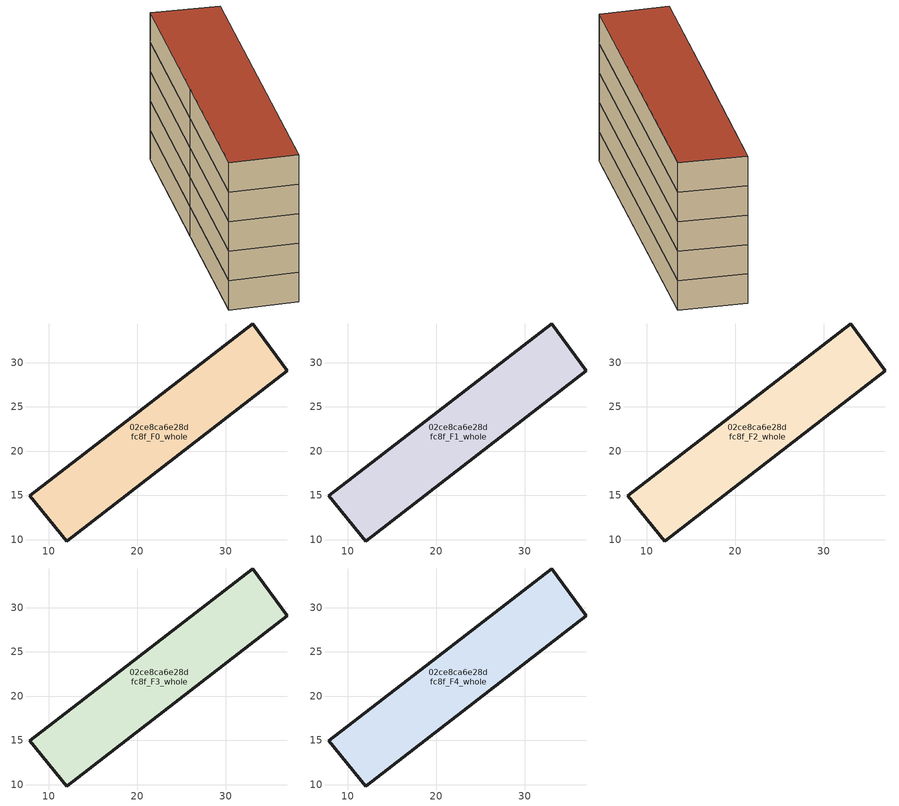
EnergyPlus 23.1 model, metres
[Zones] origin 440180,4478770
02ce8ca6e28dfc8f_F0_whole
 floor ground (EU_floor_Construction): 33.05,34.35 36.94,29.1 12.02,9.86 7.84,14.97 20.15,24.44 z0
 wall outside (EU_wall_Construction): 33.05,34.35 20.15,24.44 7.84,14.97 12.02,9.86 36.94,29.1 33.05,34.35 z0:3
02ce8ca6e28dfc8f_F1_whole
 floor to 02ce8ca6e28dfc8f_F0_whole (EU_floor_Construction): 33.05,34.35 36.94,29.1 12.02,9.86 7.84,14.97 20.15,24.44 z3
 wall outside (EU_wall_Construction): 33.05,34.35 20.15,24.44 7.84,14.97 12.02,9.86 36.94,29.1 33.05,34.35 z3:6
02ce8ca6e28dfc8f_F2_whole
 floor to 02ce8ca6e28dfc8f_F1_whole (EU_floor_Construction): 33.05,34.35 36.94,29.1 12.02,9.86 7.84,14.97 20.15,24.44 z6
 wall outside (EU_wall_Construction): 33.05,34.35 20.15,24.44 7.84,14.97 12.02,9.86 36.94,29.1 33.05,34.35 z6:9
02ce8ca6e28dfc8f_F3_whole
 floor to 02ce8ca6e28dfc8f_F2_whole (EU_floor_Construction): 33.05,34.35 36.94,29.1 12.02,9.86 7.84,14.97 20.15,24.44 z9
 wall outside (EU_wall_Construction): 33.05,34.35 20.15,24.44 7.84,14.97 12.02,9.86 36.94,29.1 33.05,34.35 z9:12
02ce8ca6e28dfc8f_F4_whole
 floor to 02ce8ca6e28dfc8f_F3_whole (EU_floor_Construction): 33.05,34.35 36.94,29.1 12.02,9.86 7.84,14.97 20.15,24.44 z12
 wall outside (EU_wall_Construction): 33.05,34.35 20.15,24.44 7.84,14.97 12.02,9.86 36.94,29.1 33.05,34.35 z12:15
 roof outside (EU_roof_Construction): 36.94,29.1 33.05,34.35 20.15,24.44 7.84,14.97 12.02,9.86 z15
[Building]
EU S2 Campaign: North Axis=0; Terrain=City; Solar Distribution=FullExterior
[Site:Location]
Madrid: Latitude=40.5; Longitude=-3.5; Time Zone=1; Elevation=609
[SizingPeriod:WeatherFileDays]
AnnualSizingPeriod: Begin Month=1; Begin Day of Month=1; End Month=12; End Day of Month=31; Day of Week for Start Day=Monday; Use Weather File Daylight Saving Period=No; Use Weather File Rain and Snow Indicators=No
[MATERIAL]
EU_InternalMass_Material: Roughness=MediumRough; Thickness=0.1; Conductivity=1; Density=1800; Specific Heat=900; Thermal Absorptance=0.9; Solar Absorptance=0.7; Visible Absorptance=0.7
[MATERIAL:NOMASS] Roughness=MediumRough; Thermal Absorptance=0.9; Solar Absorptance=0.7; Visible Absorptance=0.7
Name | Thermal Resistance
EU_wall_NoMass | 1.60022
EU_roof_NoMass | 1.57597
EU_floor_NoMass | 0.470652
[CONSTRUCTION]
EU_wall_Construction: EU_wall_NoMass
EU_roof_Construction: EU_roof_NoMass
EU_floor_Construction: EU_floor_NoMass
EU_InternalMass_Construction: EU_InternalMass_Material
[ZONE] Type=1; Multiplier=1; Ceiling Height=autocalculate; Volume=623.271; Floor Area=autocalculate; Part of Total Floor Area=Yes
02ce8ca6e28dfc8f_F0_whole; 02ce8ca6e28dfc8f_F1_whole; 02ce8ca6e28dfc8f_F2_whole; 02ce8ca6e28dfc8f_F3_whole; 02ce8ca6e28dfc8f_F4_whole
[INTERNALMASS] Construction=EU_InternalMass_Construction; Surface Area=207.757
Name | Zone or ZoneList
02ce8ca6e28dfc8f_F0_whole_EU_InternalMass | 02ce8ca6e28dfc8f_F0_whole
02ce8ca6e28dfc8f_F1_whole_EU_InternalMass | 02ce8ca6e28dfc8f_F1_whole
02ce8ca6e28dfc8f_F2_whole_EU_InternalMass | 02ce8ca6e28dfc8f_F2_whole
02ce8ca6e28dfc8f_F3_whole_EU_InternalMass | 02ce8ca6e28dfc8f_F3_whole
02ce8ca6e28dfc8f_F4_whole_EU_InternalMass | 02ce8ca6e28dfc8f_F4_whole
[OTHEREQUIPMENT] Fuel Type=Electricity; Design Level Calculation Method=Watts/Area; Power per Zone Floor Area=1; Fraction Latent=0; Fraction Radiant=0; Fraction Lost=0; Carbon Dioxide Generation Rate=0; EndUse Subcategory=EU_Step8_InternalGains
Name | Zone or ZoneList or Space or SpaceList | Schedule
EU_Step8_InternalGain_02ce8ca6e28dfc8f_F0_whole_f000 | 02ce8ca6e28dfc8f_F0_whole | EU_Step8_GainSchedule_02ce8ca6e28dfc8f_F0_whole_f000
EU_Step8_InternalGain_02ce8ca6e28dfc8f_F1_whole_f000 | 02ce8ca6e28dfc8f_F1_whole | EU_Step8_GainSchedule_02ce8ca6e28dfc8f_F1_whole_f000
EU_Step8_InternalGain_02ce8ca6e28dfc8f_F2_whole_f000 | 02ce8ca6e28dfc8f_F2_whole | EU_Step8_GainSchedule_02ce8ca6e28dfc8f_F2_whole_f000
EU_Step8_InternalGain_02ce8ca6e28dfc8f_F3_whole_f000 | 02ce8ca6e28dfc8f_F3_whole | EU_Step8_GainSchedule_02ce8ca6e28dfc8f_F3_whole_f000
EU_Step8_InternalGain_02ce8ca6e28dfc8f_F4_whole_f000 | 02ce8ca6e28dfc8f_F4_whole | EU_Step8_GainSchedule_02ce8ca6e28dfc8f_F4_whole_f000
[ZONEVENTILATION:DESIGNFLOWRATE] Schedule=EU_AlwaysOn; Design Flow Rate Calculation Method=AirChanges/Hour; Air Changes per Hour=0.480704; Ventilation Type=Natural; Fan Pressure Rise=0; Fan Total Efficiency=1; Constant Term Coefficient=1; Temperature Term Coefficient=0; Velocity Term Coefficient=0; Velocity Squared Term Coefficient=0; Minimum Indoor Temperature=-100; Maximum Indoor Temperature=100; Delta Temperature=-100; Minimum Outdoor Temperature=-100; Maximum Outdoor Temperature=100; Maximum Wind Speed=40
Name | Zone or ZoneList or Space or SpaceList
EU_ConstantAir_02ce8ca6e28dfc8f_F0_whole | 02ce8ca6e28dfc8f_F0_whole
EU_ConstantAir_02ce8ca6e28dfc8f_F1_whole | 02ce8ca6e28dfc8f_F1_whole
EU_ConstantAir_02ce8ca6e28dfc8f_F2_whole | 02ce8ca6e28dfc8f_F2_whole
EU_ConstantAir_02ce8ca6e28dfc8f_F3_whole | 02ce8ca6e28dfc8f_F3_whole
EU_ConstantAir_02ce8ca6e28dfc8f_F4_whole | 02ce8ca6e28dfc8f_F4_whole
[HVACTEMPLATE:THERMOSTAT] Constant Heating Setpoint=20; Constant Cooling Setpoint=50
EU_HeatOnly_02ce8ca6e28dfc8f_F0_whole; EU_HeatOnly_02ce8ca6e28dfc8f_F1_whole; EU_HeatOnly_02ce8ca6e28dfc8f_F2_whole; EU_HeatOnly_02ce8ca6e28dfc8f_F3_whole; EU_HeatOnly_02ce8ca6e28dfc8f_F4_whole
[HVACTEMPLATE:ZONE:IDEALLOADSAIRSYSTEM] System Availability Schedule=EU_AlwaysOn; Maximum Heating Supply Air Temperature=50; Minimum Cooling Supply Air Temperature=13; Maximum Heating Supply Air Humidity Ratio=0.0156; Minimum Cooling Supply Air Humidity Ratio=0.0077; Heating Limit=NoLimit; Cooling Limit=NoLimit; Heating Availability Schedule=EU_AlwaysOn; Cooling Availability Schedule=EU_CoolingOff; Dehumidification Control Type=ConstantSensibleHeatRatio; Cooling Sensible Heat Ratio=0.7; Dehumidification Setpoint=60; Humidification Control Type=None; Humidification Setpoint=30; Outdoor Air Method=None; Outdoor Air Flow Rate per Person=0.00944; Outdoor Air Flow Rate per Zone Floor Area=0; Outdoor Air Flow Rate per Zone=0; Demand Controlled Ventilation Type=None; Outdoor Air Economizer Type=NoEconomizer; Heat Recovery Type=None; Sensible Heat Recovery Effectiveness=0.7; Latent Heat Recovery Effectiveness=0.65
Name | Template Thermostat
02ce8ca6e28dfc8f_F0_whole | EU_HeatOnly_02ce8ca6e28dfc8f_F0_whole
02ce8ca6e28dfc8f_F1_whole | EU_HeatOnly_02ce8ca6e28dfc8f_F1_whole
02ce8ca6e28dfc8f_F2_whole | EU_HeatOnly_02ce8ca6e28dfc8f_F2_whole
02ce8ca6e28dfc8f_F3_whole | EU_HeatOnly_02ce8ca6e28dfc8f_F3_whole
02ce8ca6e28dfc8f_F4_whole | EU_HeatOnly_02ce8ca6e28dfc8f_F4_whole
[SIZING:ZONE] Zone Cooling Design Supply Air Temperature Input Method=SupplyAirTemperature; Zone Cooling Design Supply Air Temperature=13; Zone Heating Design Supply Air Temperature Input Method=SupplyAirTemperature; Zone Heating Design Supply Air Temperature=50; Zone Cooling Design Supply Air Humidity Ratio=0.008; Zone Heating Design Supply Air Humidity Ratio=0.008; Cooling Design Air Flow Method=DesignDay; Cooling Design Air Flow Rate=0; Cooling Minimum Air Flow per Zone Floor Area=0.000762; Cooling Minimum Air Flow=0; Cooling Minimum Air Flow Fraction=0.2; Heating Design Air Flow Method=DesignDay; Heating Design Air Flow Rate=0; Heating Maximum Air Flow per Zone Floor Area=0.002032; Heating Maximum Air Flow=0.141576; Heating Maximum Air Flow Fraction=0.3; Account for Dedicated Outdoor Air System=No; Dedicated Outdoor Air System Control Strategy=NeutralSupplyAir; Dedicated Outdoor Air Low Setpoint Temperature for Design=autosize; Dedicated Outdoor Air High Setpoint Temperature for Design=autosize; Zone Load Sizing Method=Sensible Load Only No Latent Load; Zone Latent Cooling Design Supply Air Humidity Ratio Input Method=HumidityRatioDifference; Zone Cooling Design Supply Air Humidity Ratio Difference=0.005; Zone Latent Heating Design Supply Air Humidity Ratio Input Method=HumidityRatioDifference; Zone Humidification Design Supply Air Humidity Ratio Difference=0.005
02ce8ca6e28dfc8f_F0_whole; 02ce8ca6e28dfc8f_F1_whole; 02ce8ca6e28dfc8f_F2_whole; 02ce8ca6e28dfc8f_F3_whole; 02ce8ca6e28dfc8f_F4_whole
[SCHEDULE:CONSTANT]
Name | Hourly Value
EU_AlwaysOn | 1
EU_CoolingOff | 0
[SCHEDULE:FILE] Column Number=1; Rows to Skip at Top=0; Number of Hours of Data=8760; Column Separator=Comma; Interpolate to Timestep=No; Minutes per Item=60; Adjust Schedule for Daylight Savings=Yes
Name | File
EU_Step8_GainSchedule_02ce8ca6e28dfc8f_F0_whole_f000 | C:\Users\o_iseri\Desktop\OpenUBEM\openubem\outputs\eu_evidence\EU-11\ES-MAD-BERRUGUETE\idfs\02ce8ca6e28dfc8f\02ce8ca6e28dfc8f_F0_whole_f000_gain.csv
EU_Step8_GainSchedule_02ce8ca6e28dfc8f_F1_whole_f000 | C:\Users\o_iseri\Desktop\OpenUBEM\openubem\outputs\eu_evidence\EU-11\ES-MAD-BERRUGUETE\idfs\02ce8ca6e28dfc8f\02ce8ca6e28dfc8f_F1_whole_f000_gain.csv
EU_Step8_GainSchedule_02ce8ca6e28dfc8f_F2_whole_f000 | C:\Users\o_iseri\Desktop\OpenUBEM\openubem\outputs\eu_evidence\EU-11\ES-MAD-BERRUGUETE\idfs\02ce8ca6e28dfc8f\02ce8ca6e28dfc8f_F2_whole_f000_gain.csv
EU_Step8_GainSchedule_02ce8ca6e28dfc8f_F3_whole_f000 | C:\Users\o_iseri\Desktop\OpenUBEM\openubem\outputs\eu_evidence\EU-11\ES-MAD-BERRUGUETE\idfs\02ce8ca6e28dfc8f\02ce8ca6e28dfc8f_F3_whole_f000_gain.csv
EU_Step8_GainSchedule_02ce8ca6e28dfc8f_F4_whole_f000 | C:\Users\o_iseri\Desktop\OpenUBEM\openubem\outputs\eu_evidence\EU-11\ES-MAD-BERRUGUETE\idfs\02ce8ca6e28dfc8f\02ce8ca6e28dfc8f_F4_whole_f000_gain.csv
